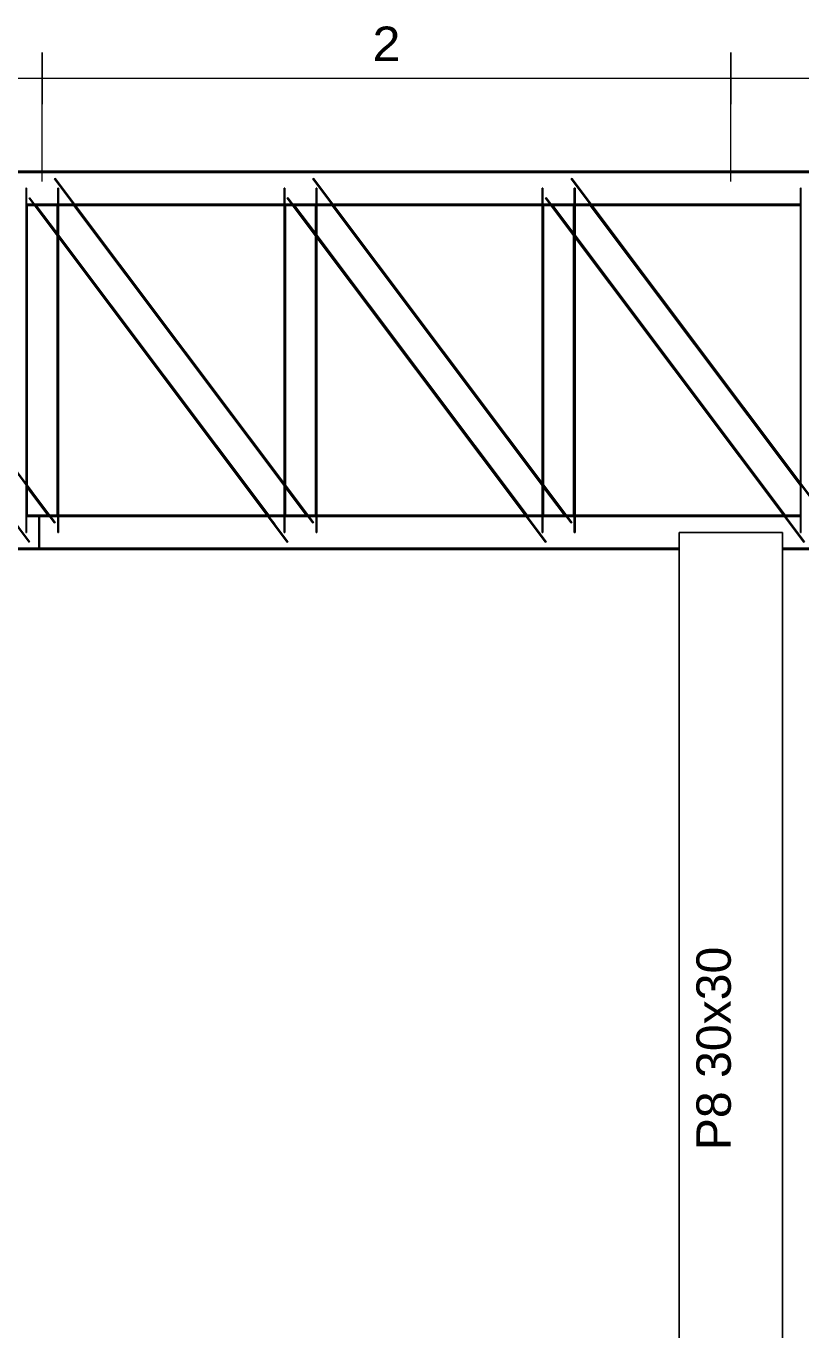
# Model space of a CAD drawing. Header units: millimetres. Extents: x 0 to 123, y 0 to 42.
# Drawn here: x 10.314 to 12.564, y 15.61 to 19.399 of the extents above; entities that cross this region are included whole.
import ezdxf
from ezdxf.enums import TextEntityAlignment as Align

# ---------------------------------------------------------------- set-up
doc = ezdxf.new("R2010")
doc.units = ezdxf.units.MM
for name, color, linetype, lineweight in [('BARRAS_DE_ACO', 7, 'Continuous', 0), ('BARRAS_DE_CONCRETO', 7, 'Continuous', 0), ('COTAS', 13, 'Continuous', 0), ('REFERENCIA_DAS_BARRAS', 2, 'Continuous', 0)]:
    doc.layers.add(name, color=color, linetype=linetype, lineweight=lineweight)
doc.styles.add('CYPETXT', font='arial.ttf', dxfattribs={"height": 0.2})

msp = doc.modelspace()

# ---------------------------------------------------------------- linework, layer by layer
at = {"layer": 'BARRAS_DE_ACO'}
for p, q in [((7.36097, 18.97752), (22.36097, 18.97752)), ((10.38035, 17.97752), (9.64737, 18.95482)), ((9.64897, 18.95602), (10.38285, 17.97752)), ((10.39737, 18.95482), (10.39897, 18.95602)), ((11.14737, 17.95482), (10.39737, 18.95482)), ((10.39737, 18.95482), (10.45235, 18.88152)), ((10.39747, 18.9549), (10.39827, 18.95549)), ((10.39897, 18.95602), (11.14897, 17.95602)), ((11.14737, 18.95482), (11.14897, 18.95602)), ((11.89737, 17.95482), (11.14737, 18.95482)), ((11.14737, 18.95482), (11.15078, 18.95028)), ((11.14897, 18.95602), (11.89897, 17.95602)), ((11.89737, 18.95482), (11.89897, 18.95602)), ((12.64737, 17.95482), (11.89737, 18.95482)), ((11.89737, 18.95482), (11.9527, 18.88105)), ((11.89897, 18.95602), (12.64897, 17.95602)), ((10.31347, 18.92752), (10.31547, 18.92752)), ((10.31547, 18.92752), (10.31547, 17.92752)), ((10.40647, 17.92752), (10.40647, 18.92752)), ((10.40647, 18.92752), (10.40847, 18.92752)), ((10.40847, 18.92752), (10.40847, 17.92752)), ((11.06347, 17.92752), (11.06347, 18.92752)), ((11.06347, 18.92752), (11.06547, 18.92752)), ((11.06547, 18.92752), (11.06547, 17.92752)), ((11.15647, 17.92752), (11.15647, 18.92752)), ((11.15647, 18.92752), (11.15847, 18.92752)), ((11.15847, 18.92752), (11.15847, 17.92752)), ((11.81347, 17.92752), (11.81347, 18.92752)), ((11.81347, 18.92752), (11.81547, 18.92752)), ((11.81547, 18.92752), (11.81547, 17.92752)), ((11.90647, 17.92752), (11.90647, 18.92752)), ((11.90647, 18.92752), (11.90847, 18.92752)), ((11.90847, 18.92752), (11.90847, 17.92752)), ((12.56347, 17.92752), (12.56347, 18.92752)), ((12.56347, 18.92752), (12.56547, 18.92752)), ((10.32297, 17.89902), (9.57297, 18.89902)), ((9.57457, 18.90022), (10.32457, 17.90022)), ((10.31547, 18.88152), (10.3361, 18.88152)), ((10.3361, 18.88152), (10.31547, 18.88152)), ((10.31547, 18.87999), (10.33725, 18.87999)), ((10.33725, 18.87999), (10.31547, 18.87999)), ((10.31547, 18.87869), (10.33822, 18.87869)), ((10.33822, 18.87869), (10.31547, 18.87869)), ((10.31547, 18.87782), (10.33887, 18.87782)), ((10.33887, 18.87782), (10.31547, 18.87782)), ((10.31547, 18.87752), (10.3391, 18.87752)), ((10.3391, 18.87752), (10.31547, 18.87752)), ((10.31563, 18.06715), (10.31563, 18.87752)), ((10.31563, 18.87752), (10.31563, 18.06715)), ((10.31606, 18.06657), (10.31606, 18.87752)), ((10.31606, 18.87752), (10.31606, 18.06657)), ((10.31671, 18.06571), (10.31671, 18.87752)), ((10.31671, 18.87752), (10.31671, 18.06571)), ((10.31747, 18.06469), (10.31747, 18.87752)), ((10.31747, 18.87752), (10.31747, 18.06469)), ((10.32297, 18.89902), (10.32457, 18.90022)), ((11.07297, 17.89902), (10.32297, 18.89902)), ((10.32297, 18.89902), (10.3361, 18.88152)), ((10.32457, 18.90022), (11.07457, 17.90022)), ((10.33633, 18.88122), (10.33725, 18.87999)), ((10.33822, 18.87869), (10.33891, 18.87776)), ((10.3386, 18.88152), (10.40647, 18.88152)), ((10.40647, 18.88152), (10.3386, 18.88152)), ((10.33975, 18.87999), (10.40647, 18.87999)), ((10.40647, 18.87999), (10.33975, 18.87999)), ((10.34072, 18.87869), (10.40647, 18.87869)), ((10.40647, 18.87869), (10.34072, 18.87869)), ((10.34137, 18.87782), (10.40647, 18.87782)), ((10.40647, 18.87782), (10.34137, 18.87782)), ((10.3416, 18.87752), (10.40647, 18.87752)), ((10.40647, 18.87752), (10.3416, 18.87752)), ((10.40632, 18.79148), (10.34179, 18.87752)), ((10.34179, 18.87752), (10.40632, 18.79148)), ((10.40589, 18.79278), (10.34233, 18.87752)), ((10.34233, 18.87752), (10.40589, 18.79278)), ((10.40524, 18.79472), (10.34314, 18.87752)), ((10.34314, 18.87752), (10.40524, 18.79472)), ((10.40447, 18.79702), (10.3441, 18.87752)), ((10.3441, 18.87752), (10.40447, 18.79702)), ((10.40447, 18.79702), (10.40447, 18.87752)), ((10.40447, 18.87752), (10.40447, 18.79702)), ((10.40524, 18.79472), (10.40524, 18.87752)), ((10.40524, 18.87752), (10.40524, 18.79472)), ((10.40589, 18.79278), (10.40589, 18.87752)), ((10.40589, 18.87752), (10.40589, 18.79278)), ((10.40632, 18.79148), (10.40632, 18.87752)), ((10.40632, 18.87752), (10.40632, 18.79148)), ((10.40847, 18.88152), (10.45235, 18.88152)), ((10.45235, 18.88152), (10.40847, 18.88152)), ((10.40847, 18.87999), (10.4535, 18.87999)), ((10.4535, 18.87999), (10.40847, 18.87999)), ((10.40847, 18.87869), (10.45447, 18.87869)), ((10.45447, 18.87869), (10.40847, 18.87869)), ((10.40847, 18.87782), (10.45512, 18.87782)), ((10.45512, 18.87782), (10.40847, 18.87782)), ((10.40847, 18.87752), (10.45535, 18.87752)), ((10.45535, 18.87752), (10.40847, 18.87752)), ((11.06347, 18.06335), (10.45285, 18.87752)), ((10.45285, 18.87752), (11.06347, 18.06335)), ((11.06347, 18.06463), (10.4538, 18.87752)), ((10.4538, 18.87752), (11.06347, 18.06463)), ((10.4546, 18.87851), (10.45517, 18.87776)), ((11.06347, 18.06571), (10.45462, 18.87752)), ((10.45462, 18.87752), (11.06347, 18.06571)), ((10.45485, 18.88152), (11.06347, 18.88152)), ((11.06347, 18.88152), (10.45485, 18.88152)), ((11.06347, 18.06643), (10.45516, 18.87752)), ((10.45516, 18.87752), (11.06347, 18.06643)), ((11.06347, 18.06669), (10.45535, 18.87752)), ((10.45535, 18.87752), (11.06347, 18.06669)), ((10.45535, 18.87752), (11.06347, 18.06669)), ((10.456, 18.87999), (11.06347, 18.87999)), ((11.06347, 18.87999), (10.456, 18.87999)), ((10.45697, 18.87869), (11.06347, 18.87869)), ((11.06347, 18.87869), (10.45697, 18.87869)), ((10.45762, 18.87782), (11.06347, 18.87782)), ((11.06347, 18.87782), (10.45762, 18.87782)), ((10.45785, 18.87752), (11.06347, 18.87752)), ((11.06347, 18.87752), (10.45785, 18.87752)), ((11.06347, 18.07002), (10.45785, 18.87752)), ((11.06547, 18.88152), (11.0861, 18.88152)), ((11.0861, 18.88152), (11.06547, 18.88152)), ((11.06547, 18.87999), (11.08725, 18.87999)), ((11.08725, 18.87999), (11.06547, 18.87999)), ((11.06547, 18.87869), (11.08822, 18.87869)), ((11.08822, 18.87869), (11.06547, 18.87869)), ((11.06547, 18.87782), (11.08887, 18.87782)), ((11.08887, 18.87782), (11.06547, 18.87782)), ((11.06547, 18.87752), (11.0891, 18.87752)), ((11.0891, 18.87752), (11.06547, 18.87752)), ((11.06563, 18.06715), (11.06563, 18.87752)), ((11.06563, 18.87752), (11.06563, 18.06715)), ((11.06606, 18.06657), (11.06606, 18.87752)), ((11.06606, 18.87752), (11.06606, 18.06657)), ((11.06671, 18.06571), (11.06671, 18.87752)), ((11.06671, 18.87752), (11.06671, 18.06571)), ((11.06747, 18.06469), (11.06747, 18.87752)), ((11.06747, 18.87752), (11.06747, 18.06469)), ((11.07297, 18.89902), (11.07457, 18.90022)), ((11.82297, 17.89902), (11.07297, 18.89902)), ((11.07457, 18.90022), (11.82457, 17.90022)), ((11.08725, 18.87999), (11.08838, 18.87848)), ((11.0886, 18.88152), (11.15647, 18.88152)), ((11.15647, 18.88152), (11.0886, 18.88152)), ((11.08887, 18.87782), (11.0891, 18.87752)), ((11.08975, 18.87999), (11.15647, 18.87999)), ((11.15647, 18.87999), (11.08975, 18.87999)), ((11.09072, 18.87869), (11.15647, 18.87869)), ((11.15647, 18.87869), (11.09072, 18.87869)), ((11.09137, 18.87782), (11.15647, 18.87782)), ((11.15647, 18.87782), (11.09137, 18.87782)), ((11.0916, 18.87752), (11.15647, 18.87752)), ((11.15647, 18.87752), (11.0916, 18.87752)), ((11.15632, 18.79148), (11.09179, 18.87752)), ((11.09179, 18.87752), (11.15632, 18.79148)), ((11.15589, 18.79278), (11.09233, 18.87752)), ((11.09233, 18.87752), (11.15589, 18.79278)), ((11.15524, 18.79472), (11.09314, 18.87752)), ((11.09314, 18.87752), (11.15524, 18.79472)), ((11.15447, 18.79702), (11.0941, 18.87752)), ((11.0941, 18.87752), (11.15447, 18.79702)), ((11.15447, 18.79702), (11.15447, 18.87752)), ((11.15447, 18.87752), (11.15447, 18.79702)), ((11.15524, 18.79472), (11.15524, 18.87752)), ((11.15524, 18.87752), (11.15524, 18.79472)), ((11.15589, 18.79278), (11.15589, 18.87752)), ((11.15589, 18.87752), (11.15589, 18.79278)), ((11.15632, 18.79148), (11.15632, 18.87752)), ((11.15632, 18.87752), (11.15632, 18.79148)), ((11.15847, 18.88152), (11.20235, 18.88152)), ((11.20235, 18.88152), (11.15847, 18.88152)), ((11.15847, 18.87999), (11.2035, 18.87999)), ((11.2035, 18.87999), (11.15847, 18.87999)), ((11.15847, 18.87869), (11.20447, 18.87869)), ((11.20447, 18.87869), (11.15847, 18.87869)), ((11.15847, 18.87782), (11.20512, 18.87782)), ((11.20512, 18.87782), (11.15847, 18.87782)), ((11.15847, 18.87752), (11.20535, 18.87752)), ((11.20535, 18.87752), (11.15847, 18.87752)), ((11.20235, 18.88152), (11.20264, 18.88113)), ((11.81347, 18.06335), (11.20285, 18.87752)), ((11.20285, 18.87752), (11.81347, 18.06335)), ((11.81347, 18.06463), (11.2038, 18.87752)), ((11.2038, 18.87752), (11.81347, 18.06463)), ((11.20447, 18.87869), (11.20464, 18.87847)), ((11.81347, 18.06571), (11.20462, 18.87752)), ((11.20462, 18.87752), (11.81347, 18.06571)), ((11.20485, 18.88152), (11.81347, 18.88152)), ((11.81347, 18.88152), (11.20485, 18.88152)), ((11.81347, 18.06643), (11.20516, 18.87752)), ((11.20516, 18.87752), (11.81347, 18.06643)), ((11.81347, 18.06669), (11.20535, 18.87752)), ((11.20535, 18.87752), (11.81347, 18.06669)), ((11.20535, 18.87752), (11.81347, 18.06669)), ((11.206, 18.87999), (11.81347, 18.87999)), ((11.81347, 18.87999), (11.206, 18.87999)), ((11.20697, 18.87869), (11.81347, 18.87869)), ((11.81347, 18.87869), (11.20697, 18.87869)), ((11.20762, 18.87782), (11.81347, 18.87782)), ((11.81347, 18.87782), (11.20762, 18.87782)), ((11.20785, 18.87752), (11.81347, 18.87752)), ((11.81347, 18.87752), (11.20785, 18.87752)), ((11.81347, 18.07002), (11.20785, 18.87752)), ((11.81547, 18.88152), (11.8361, 18.88152)), ((11.8361, 18.88152), (11.81547, 18.88152)), ((11.81547, 18.87999), (11.83725, 18.87999)), ((11.83725, 18.87999), (11.81547, 18.87999)), ((11.81547, 18.87869), (11.83822, 18.87869)), ((11.83822, 18.87869), (11.81547, 18.87869)), ((11.81547, 18.87782), (11.83887, 18.87782)), ((11.83887, 18.87782), (11.81547, 18.87782)), ((11.81547, 18.87752), (11.8391, 18.87752)), ((11.8391, 18.87752), (11.81547, 18.87752)), ((11.81563, 18.06715), (11.81563, 18.87752)), ((11.81563, 18.87752), (11.81563, 18.06715)), ((11.81606, 18.06657), (11.81606, 18.87752)), ((11.81606, 18.87752), (11.81606, 18.06657)), ((11.81671, 18.06571), (11.81671, 18.87752)), ((11.81671, 18.87752), (11.81671, 18.06571)), ((11.81747, 18.06469), (11.81747, 18.87752)), ((11.81747, 18.87752), (11.81747, 18.06469)), ((11.82297, 18.89902), (11.82457, 18.90022)), ((12.57297, 17.89902), (11.82297, 18.89902)), ((11.82297, 18.89902), (11.83822, 18.87869)), ((11.82457, 18.90022), (12.57457, 17.90022)), ((11.83841, 18.87843), (11.8391, 18.87752)), ((11.8386, 18.88152), (11.90647, 18.88152)), ((11.90647, 18.88152), (11.8386, 18.88152)), ((11.83975, 18.87999), (11.90647, 18.87999)), ((11.90647, 18.87999), (11.83975, 18.87999)), ((11.84072, 18.87869), (11.90647, 18.87869)), ((11.90647, 18.87869), (11.84072, 18.87869)), ((11.84137, 18.87782), (11.90647, 18.87782)), ((11.90647, 18.87782), (11.84137, 18.87782)), ((11.8416, 18.87752), (11.90647, 18.87752)), ((11.90647, 18.87752), (11.8416, 18.87752)), ((11.90632, 18.79148), (11.84179, 18.87752)), ((11.84179, 18.87752), (11.90632, 18.79148)), ((11.90589, 18.79278), (11.84233, 18.87752)), ((11.84233, 18.87752), (11.90589, 18.79278)), ((11.90524, 18.79472), (11.84314, 18.87752)), ((11.84314, 18.87752), (11.90524, 18.79472)), ((11.90447, 18.79702), (11.8441, 18.87752)), ((11.8441, 18.87752), (11.90447, 18.79702)), ((11.90447, 18.79702), (11.90447, 18.87752)), ((11.90447, 18.87752), (11.90447, 18.79702)), ((11.90524, 18.79472), (11.90524, 18.87752)), ((11.90524, 18.87752), (11.90524, 18.79472)), ((11.90589, 18.79278), (11.90589, 18.87752)), ((11.90589, 18.87752), (11.90589, 18.79278)), ((11.90632, 18.79148), (11.90632, 18.87752)), ((11.90632, 18.87752), (11.90632, 18.79148)), ((11.90847, 18.88152), (11.95235, 18.88152)), ((11.95235, 18.88152), (11.90847, 18.88152)), ((11.90847, 18.87999), (11.9535, 18.87999)), ((11.9535, 18.87999), (11.90847, 18.87999)), ((11.90847, 18.87869), (11.95447, 18.87869)), ((11.95447, 18.87869), (11.90847, 18.87869)), ((11.90847, 18.87782), (11.95512, 18.87782)), ((11.95512, 18.87782), (11.90847, 18.87782)), ((11.90847, 18.87752), (11.95535, 18.87752)), ((11.95535, 18.87752), (11.90847, 18.87752)), ((12.56347, 18.06335), (11.95285, 18.87752)), ((11.95285, 18.87752), (12.56347, 18.06335)), ((11.9535, 18.87999), (11.95447, 18.87869)), ((12.56347, 18.06463), (11.9538, 18.87752)), ((11.9538, 18.87752), (12.56347, 18.06463)), ((12.56347, 18.06571), (11.95462, 18.87752)), ((11.95462, 18.87752), (12.56347, 18.06571)), ((11.95485, 18.88152), (12.56347, 18.88152)), ((12.56347, 18.88152), (11.95485, 18.88152)), ((11.95512, 18.87782), (11.95519, 18.87773)), ((12.56347, 18.06643), (11.95516, 18.87752)), ((11.95516, 18.87752), (12.56347, 18.06643)), ((12.56347, 18.06669), (11.95535, 18.87752)), ((11.95535, 18.87752), (12.56347, 18.06669)), ((11.95535, 18.87752), (12.56347, 18.06669)), ((11.956, 18.87999), (12.56347, 18.87999)), ((12.56347, 18.87999), (11.956, 18.87999)), ((11.95697, 18.87869), (12.56347, 18.87869)), ((12.56347, 18.87869), (11.95697, 18.87869)), ((11.95762, 18.87782), (12.56347, 18.87782)), ((12.56347, 18.87782), (11.95762, 18.87782)), ((11.95785, 18.87752), (12.56347, 18.87752)), ((12.56347, 18.87752), (11.95785, 18.87752)), ((12.56347, 18.07002), (11.95785, 18.87752)), ((10.40447, 17.97752), (10.40447, 18.79035)), ((10.40447, 18.79035), (10.40447, 17.97752)), ((10.40531, 18.79452), (10.40524, 18.79472)), ((10.40524, 17.97752), (10.40524, 18.78933)), ((10.40524, 18.78933), (10.40524, 17.97752)), ((10.4058, 18.79304), (10.40531, 18.79452)), ((10.4058, 18.79304), (10.40589, 18.79278)), ((10.40593, 18.79264), (10.40589, 18.79278)), ((10.40589, 17.97752), (10.40589, 18.78847)), ((10.40589, 18.78847), (10.40589, 17.97752)), ((10.40626, 18.79165), (10.40593, 18.79264)), ((10.40626, 18.79165), (10.40632, 18.79148)), ((10.40634, 18.79143), (10.40632, 18.79148)), ((10.40632, 17.97752), (10.40632, 18.78789)), ((10.40632, 18.78789), (10.40632, 17.97752)), ((10.40645, 18.79108), (10.40634, 18.79143)), ((10.40645, 18.79108), (10.40647, 18.79102)), ((10.40645, 18.79105), (10.40647, 18.79102)), ((10.40647, 18.79102), (10.40645, 18.79105)), ((11.0191, 17.97752), (10.40847, 18.79169)), ((10.40847, 18.79169), (11.0191, 17.97752)), ((11.01814, 17.97752), (10.40847, 18.79041)), ((10.40847, 18.79041), (11.01814, 17.97752)), ((11.01733, 17.97752), (10.40847, 18.78933)), ((10.40847, 18.78933), (11.01733, 17.97752)), ((11.01679, 17.97752), (10.40847, 18.78861)), ((10.40847, 18.78861), (11.01679, 17.97752)), ((10.40847, 18.78835), (11.0166, 17.97752)), ((11.0166, 17.97752), (10.40847, 18.78835)), ((10.40847, 18.78835), (11.01665, 17.97745)), ((11.15447, 17.97752), (11.15447, 18.79035)), ((11.15447, 18.79035), (11.15447, 17.97752)), ((11.15531, 18.79452), (11.15524, 18.79472)), ((11.15524, 17.97752), (11.15524, 18.78933)), ((11.15524, 18.78933), (11.15524, 17.97752)), ((11.1558, 18.79304), (11.15531, 18.79452)), ((11.1558, 18.79304), (11.15589, 18.79278)), ((11.15593, 18.79264), (11.15589, 18.79278)), ((11.15589, 17.97752), (11.15589, 18.78847)), ((11.15589, 18.78847), (11.15589, 17.97752)), ((11.15626, 18.79165), (11.15593, 18.79264)), ((11.15626, 18.79165), (11.15632, 18.79148)), ((11.15634, 18.79143), (11.15632, 18.79148)), ((11.15632, 17.97752), (11.15632, 18.78789)), ((11.15632, 18.78789), (11.15632, 17.97752)), ((11.15645, 18.79108), (11.15634, 18.79143)), ((11.15645, 18.79108), (11.15647, 18.79102)), ((11.7691, 17.97752), (11.15847, 18.79169)), ((11.15847, 18.79169), (11.7691, 17.97752)), ((11.76814, 17.97752), (11.15847, 18.79041)), ((11.15847, 18.79041), (11.76814, 17.97752)), ((11.76733, 17.97752), (11.15847, 18.78933)), ((11.15847, 18.78933), (11.76733, 17.97752)), ((11.76679, 17.97752), (11.15847, 18.78861)), ((11.15847, 18.78861), (11.76679, 17.97752)), ((11.15847, 18.78835), (11.7666, 17.97752)), ((11.7666, 17.97752), (11.15847, 18.78835)), ((11.15847, 18.78835), (11.76683, 17.97722)), ((11.15847, 18.78502), (11.7641, 17.97752)), ((11.15847, 18.78502), (11.7641, 17.97752)), ((11.90447, 17.97752), (11.90447, 18.79035)), ((11.90447, 18.79035), (11.90447, 17.97752)), ((11.90531, 18.79452), (11.90524, 18.79472)), ((11.90524, 17.97752), (11.90524, 18.78933)), ((11.90524, 18.78933), (11.90524, 17.97752)), ((11.9058, 18.79304), (11.90531, 18.79452)), ((11.9058, 18.79304), (11.90589, 18.79278)), ((11.90593, 18.79264), (11.90589, 18.79278)), ((11.90589, 17.97752), (11.90589, 18.78847)), ((11.90589, 18.78847), (11.90589, 17.97752)), ((11.90626, 18.79165), (11.90593, 18.79264)), ((11.90626, 18.79165), (11.90632, 18.79148)), ((11.90634, 18.79143), (11.90632, 18.79148)), ((11.90632, 17.97752), (11.90632, 18.78789)), ((11.90632, 18.78789), (11.90632, 17.97752)), ((11.90645, 18.79108), (11.90634, 18.79143)), ((11.90645, 18.79108), (11.90647, 18.79102)), ((11.90645, 18.78772), (11.90647, 18.78769)), ((12.5191, 17.97752), (11.90847, 18.79169)), ((11.90847, 18.79169), (12.5191, 17.97752)), ((12.51814, 17.97752), (11.90847, 18.79041)), ((11.90847, 18.79041), (12.51814, 17.97752)), ((12.51733, 17.97752), (11.90847, 18.78933)), ((11.90847, 18.78933), (12.51733, 17.97752)), ((12.51679, 17.97752), (11.90847, 18.78861)), ((11.90847, 18.78861), (12.51679, 17.97752)), ((11.90847, 18.78835), (12.5166, 17.97752)), ((12.5166, 17.97752), (11.90847, 18.78835)), ((11.90847, 18.78835), (12.5166, 17.97752)), ((11.90847, 18.78502), (12.5141, 17.97752)), ((11.90847, 18.78502), (12.5141, 17.97752)), ((10.31561, 18.06361), (10.31563, 18.06356)), ((10.38016, 17.97752), (10.31563, 18.06356)), ((10.31563, 18.06356), (10.38016, 17.97752)), ((10.31563, 17.97752), (10.31563, 18.06356)), ((10.31563, 18.06356), (10.31563, 17.97752)), ((10.31601, 18.0624), (10.31606, 18.06226)), ((10.37962, 17.97752), (10.31606, 18.06226)), ((10.31606, 18.06226), (10.37962, 17.97752)), ((10.31606, 17.97752), (10.31606, 18.06226)), ((10.31606, 18.06226), (10.31606, 17.97752)), ((10.31664, 18.06052), (10.31671, 18.06032)), ((10.3788, 17.97752), (10.31671, 18.06032)), ((10.31671, 18.06032), (10.3788, 17.97752)), ((10.31671, 17.97752), (10.31671, 18.06032)), ((10.31671, 18.06032), (10.31671, 17.97752)), ((10.37785, 17.97752), (10.31747, 18.05802)), ((10.31747, 18.05802), (10.37785, 17.97752)), ((10.31747, 17.97752), (10.31747, 18.05802)), ((10.31747, 18.05802), (10.31747, 17.97752)), ((11.06549, 18.06732), (11.06547, 18.06735)), ((11.06561, 18.06361), (11.06563, 18.06356)), ((11.13016, 17.97752), (11.06563, 18.06356)), ((11.06563, 18.06356), (11.13016, 17.97752)), ((11.06563, 17.97752), (11.06563, 18.06356)), ((11.06563, 18.06356), (11.06563, 17.97752)), ((11.06601, 18.0624), (11.06606, 18.06226)), ((11.12962, 17.97752), (11.06606, 18.06226)), ((11.06606, 18.06226), (11.12962, 17.97752)), ((11.06606, 17.97752), (11.06606, 18.06226)), ((11.06606, 18.06226), (11.06606, 17.97752)), ((11.06664, 18.06052), (11.06671, 18.06032)), ((11.1288, 17.97752), (11.06671, 18.06032)), ((11.06671, 18.06032), (11.1288, 17.97752)), ((11.06671, 17.97752), (11.06671, 18.06032)), ((11.06671, 18.06032), (11.06671, 17.97752)), ((11.12785, 17.97752), (11.06747, 18.05802)), ((11.06747, 18.05802), (11.12785, 17.97752)), ((11.06747, 17.97752), (11.06747, 18.05802)), ((11.06747, 18.05802), (11.06747, 17.97752)), ((11.81549, 18.06732), (11.81547, 18.06735)), ((11.81561, 18.06361), (11.81563, 18.06356)), ((11.88016, 17.97752), (11.81563, 18.06356)), ((11.81563, 18.06356), (11.88016, 17.97752)), ((11.81563, 17.97752), (11.81563, 18.06356)), ((11.81563, 18.06356), (11.81563, 17.97752)), ((11.81601, 18.0624), (11.81606, 18.06226)), ((11.87962, 17.97752), (11.81606, 18.06226)), ((11.81606, 18.06226), (11.87962, 17.97752)), ((11.81606, 17.97752), (11.81606, 18.06226)), ((11.81606, 18.06226), (11.81606, 17.97752)), ((11.81664, 18.06052), (11.81671, 18.06032)), ((11.8788, 17.97752), (11.81671, 18.06032)), ((11.81671, 18.06032), (11.8788, 17.97752)), ((11.81671, 17.97752), (11.81671, 18.06032)), ((11.81671, 18.06032), (11.81671, 17.97752)), ((11.87785, 17.97752), (11.81747, 18.05802)), ((11.81747, 18.05802), (11.87785, 17.97752)), ((11.81747, 17.97752), (11.81747, 18.05802)), ((11.81747, 18.05802), (11.81747, 17.97752)), ((10.31547, 17.97752), (10.35519, 17.97752)), ((10.35519, 17.97752), (10.31547, 17.97752)), ((10.31547, 17.97722), (10.35366, 17.97722)), ((10.35366, 17.97722), (10.31547, 17.97722)), ((10.31547, 17.97635), (10.35236, 17.97635)), ((10.35236, 17.97635), (10.31547, 17.97635)), ((10.31547, 17.97505), (10.3515, 17.97505)), ((10.3515, 17.97505), (10.31547, 17.97505)), ((10.31547, 17.97352), (10.35119, 17.97352)), ((10.35119, 17.97352), (10.31547, 17.97352)), ((10.35119, 17.97352), (10.3515, 17.97505)), ((10.3515, 17.97505), (10.35119, 17.97352)), ((10.35119, 17.97352), (10.35144, 17.97475)), ((10.35119, 17.88152), (10.35119, 17.97352)), ((10.3515, 17.97505), (10.35236, 17.97635)), ((10.35236, 17.97635), (10.3515, 17.97505)), ((10.3515, 17.97505), (10.35235, 17.97633)), ((10.35236, 17.97635), (10.35366, 17.97722)), ((10.35366, 17.97722), (10.35236, 17.97635)), ((10.35334, 17.97429), (10.35319, 17.97352)), ((10.35319, 17.97353), (10.35334, 17.97429)), ((10.35319, 17.97352), (10.38335, 17.97352)), ((10.38335, 17.97352), (10.35319, 17.97352)), ((10.35319, 17.97352), (10.35319, 17.88152)), ((10.35378, 17.97493), (10.35334, 17.97429)), ((10.3534, 17.97704), (10.35365, 17.97721)), ((10.35365, 17.97475), (10.35378, 17.97493)), ((10.35366, 17.97722), (10.35519, 17.97752)), ((10.35519, 17.97752), (10.35366, 17.97722)), ((10.35366, 17.97722), (10.35489, 17.97746)), ((10.35443, 17.97537), (10.35378, 17.97493)), ((10.35395, 17.97505), (10.3822, 17.97505)), ((10.3822, 17.97505), (10.35395, 17.97505)), ((10.35519, 17.97552), (10.35443, 17.97537)), ((10.35444, 17.97537), (10.35519, 17.97552)), ((10.35519, 17.97752), (10.39119, 17.97752)), ((10.39119, 17.97552), (10.35519, 17.97552)), ((10.39737, 17.95482), (10.38185, 17.97552)), ((10.38185, 17.97552), (10.39737, 17.95482)), ((10.38435, 17.97552), (10.39897, 17.95602)), ((10.38435, 17.97552), (10.3847, 17.97505)), ((10.3847, 17.97505), (10.40647, 17.97505)), ((10.40647, 17.97505), (10.3847, 17.97505)), ((10.38493, 17.97474), (10.38585, 17.97352)), ((10.38585, 17.97352), (10.40647, 17.97352)), ((10.40647, 17.97352), (10.38585, 17.97352)), ((10.39119, 17.97752), (10.40647, 17.97752)), ((10.40647, 17.97752), (10.39119, 17.97752)), ((10.39119, 17.97752), (10.39119, 17.97552)), ((10.39119, 17.97722), (10.40647, 17.97722)), ((10.40647, 17.97722), (10.39119, 17.97722)), ((10.39119, 17.97635), (10.40647, 17.97635)), ((10.40647, 17.97635), (10.39119, 17.97635)), ((10.40847, 17.97752), (11.0141, 17.97752)), ((11.0141, 17.97752), (10.40847, 17.97752)), ((10.40847, 17.97722), (11.01433, 17.97722)), ((11.01433, 17.97722), (10.40847, 17.97722)), ((10.40847, 17.97635), (11.01498, 17.97635)), ((11.01498, 17.97635), (10.40847, 17.97635)), ((10.40847, 17.97505), (11.01595, 17.97505)), ((11.01595, 17.97505), (10.40847, 17.97505)), ((10.40847, 17.97352), (11.0171, 17.97352)), ((11.0171, 17.97352), (10.40847, 17.97352)), ((11.0166, 17.97752), (11.06347, 17.97752)), ((11.06347, 17.97752), (11.0166, 17.97752)), ((11.01683, 17.97722), (11.06347, 17.97722)), ((11.06347, 17.97722), (11.01683, 17.97722)), ((11.01683, 17.97722), (11.01698, 17.977)), ((11.01748, 17.97635), (11.06347, 17.97635)), ((11.06347, 17.97635), (11.01748, 17.97635)), ((11.01771, 17.97603), (11.01845, 17.97505)), ((11.01845, 17.97505), (11.06347, 17.97505)), ((11.06347, 17.97505), (11.01845, 17.97505)), ((11.0196, 17.97352), (11.06347, 17.97352)), ((11.06347, 17.97352), (11.0196, 17.97352)), ((11.0196, 17.97352), (11.03651, 17.95098)), ((11.06547, 17.97752), (11.13035, 17.97752)), ((11.13035, 17.97752), (11.06547, 17.97752)), ((11.06547, 17.97722), (11.13058, 17.97722)), ((11.13058, 17.97722), (11.06547, 17.97722)), ((11.06547, 17.97635), (11.13123, 17.97635)), ((11.13123, 17.97635), (11.06547, 17.97635)), ((11.06547, 17.97505), (11.1322, 17.97505)), ((11.1322, 17.97505), (11.06547, 17.97505)), ((11.06547, 17.97352), (11.13335, 17.97352)), ((11.13335, 17.97352), (11.06547, 17.97352)), ((11.13285, 17.97752), (11.15647, 17.97752)), ((11.15647, 17.97752), (11.13285, 17.97752)), ((11.13285, 17.97752), (11.13291, 17.97744)), ((11.13308, 17.97722), (11.15647, 17.97722)), ((11.15647, 17.97722), (11.13308, 17.97722)), ((11.13373, 17.97635), (11.15647, 17.97635)), ((11.15647, 17.97635), (11.13373, 17.97635)), ((11.13373, 17.97635), (11.13397, 17.97602)), ((11.1347, 17.97505), (11.15647, 17.97505)), ((11.15647, 17.97505), (11.1347, 17.97505)), ((11.13585, 17.97352), (11.15647, 17.97352)), ((11.15647, 17.97352), (11.13585, 17.97352)), ((11.15847, 17.97752), (11.7641, 17.97752)), ((11.7641, 17.97752), (11.15847, 17.97752)), ((11.15847, 17.97722), (11.76433, 17.97722)), ((11.76433, 17.97722), (11.15847, 17.97722)), ((11.15847, 17.97635), (11.76498, 17.97635)), ((11.76498, 17.97635), (11.15847, 17.97635)), ((11.15847, 17.97505), (11.76595, 17.97505)), ((11.76595, 17.97505), (11.15847, 17.97505)), ((11.15847, 17.97352), (11.7671, 17.97352)), ((11.7671, 17.97352), (11.15847, 17.97352)), ((11.7666, 17.97752), (11.81347, 17.97752)), ((11.81347, 17.97752), (11.7666, 17.97752)), ((11.76683, 17.97722), (11.81347, 17.97722)), ((11.81347, 17.97722), (11.76683, 17.97722)), ((11.76748, 17.97635), (11.81347, 17.97635)), ((11.81347, 17.97635), (11.76748, 17.97635)), ((11.76845, 17.97505), (11.81347, 17.97505)), ((11.81347, 17.97505), (11.76845, 17.97505)), ((11.7696, 17.97352), (11.81347, 17.97352)), ((11.81347, 17.97352), (11.7696, 17.97352)), ((11.81547, 17.97752), (11.88035, 17.97752)), ((11.88035, 17.97752), (11.81547, 17.97752)), ((11.81547, 17.97722), (11.88058, 17.97722)), ((11.88058, 17.97722), (11.81547, 17.97722)), ((11.81547, 17.97635), (11.88123, 17.97635)), ((11.88123, 17.97635), (11.81547, 17.97635)), ((11.81547, 17.97505), (11.8822, 17.97505)), ((11.8822, 17.97505), (11.81547, 17.97505)), ((11.81547, 17.97352), (11.88335, 17.97352)), ((11.88335, 17.97352), (11.81547, 17.97352)), ((11.88285, 17.97752), (11.90647, 17.97752)), ((11.90647, 17.97752), (11.88285, 17.97752)), ((11.88285, 17.97752), (11.88292, 17.97743)), ((11.88308, 17.97722), (11.90647, 17.97722)), ((11.90647, 17.97722), (11.88308, 17.97722)), ((11.88327, 17.97695), (11.88402, 17.97596)), ((11.88373, 17.97635), (11.90647, 17.97635)), ((11.90647, 17.97635), (11.88373, 17.97635)), ((11.8847, 17.97505), (11.90647, 17.97505)), ((11.90647, 17.97505), (11.8847, 17.97505)), ((11.88505, 17.97459), (11.88585, 17.97352)), ((11.88585, 17.97352), (11.90647, 17.97352)), ((11.90647, 17.97352), (11.88585, 17.97352)), ((11.90847, 17.97752), (12.5141, 17.97752)), ((12.5141, 17.97752), (11.90847, 17.97752)), ((11.90847, 17.97722), (12.51433, 17.97722)), ((12.51433, 17.97722), (11.90847, 17.97722)), ((11.90847, 17.97635), (12.51498, 17.97635)), ((12.51498, 17.97635), (11.90847, 17.97635)), ((11.90847, 17.97505), (12.51595, 17.97505)), ((12.51595, 17.97505), (11.90847, 17.97505)), ((11.90847, 17.97352), (12.5171, 17.97352)), ((12.5171, 17.97352), (11.90847, 17.97352)), ((12.5166, 17.97752), (12.56347, 17.97752)), ((12.56347, 17.97752), (12.5166, 17.97752)), ((12.51683, 17.97722), (12.56347, 17.97722)), ((12.56347, 17.97722), (12.51683, 17.97722)), ((12.51748, 17.97635), (12.56347, 17.97635)), ((12.56347, 17.97635), (12.51748, 17.97635)), ((12.51781, 17.9759), (12.51845, 17.97505)), ((12.51845, 17.97505), (12.56347, 17.97505)), ((12.56347, 17.97505), (12.51845, 17.97505)), ((12.51884, 17.97452), (12.54344, 17.94173)), ((12.5196, 17.97352), (12.56347, 17.97352)), ((12.56347, 17.97352), (12.5196, 17.97352)), ((10.31547, 17.92752), (10.31347, 17.92752)), ((10.39897, 17.95602), (10.39737, 17.95482)), ((10.40847, 17.92752), (10.40647, 17.92752)), ((11.06547, 17.92752), (11.06347, 17.92752)), ((11.14897, 17.95602), (11.14737, 17.95482)), ((11.15847, 17.92752), (11.15647, 17.92752)), ((11.81547, 17.92752), (11.81347, 17.92752)), ((11.89897, 17.95602), (11.89737, 17.95482)), ((11.90847, 17.92752), (11.90647, 17.92752)), ((12.56547, 17.92752), (12.56347, 17.92752)), ((10.32457, 17.90022), (10.32297, 17.89902)), ((11.07457, 17.90022), (11.07297, 17.89902)), ((11.82457, 17.90022), (11.82297, 17.89902)), ((7.51097, 17.88152), (10.35119, 17.88152)), ((10.35119, 17.88152), (7.51097, 17.88152)), ((7.51097, 17.87999), (10.3515, 17.87999)), ((10.3515, 17.87999), (7.51097, 17.87999)), ((7.51097, 17.87869), (10.35236, 17.87869)), ((10.35236, 17.87869), (7.51097, 17.87869)), ((7.51097, 17.87782), (10.35366, 17.87782)), ((10.35366, 17.87782), (7.51097, 17.87782)), ((7.51097, 17.87752), (10.35519, 17.87752)), ((10.35519, 17.87752), (7.51097, 17.87752)), ((10.3515, 17.87999), (10.35119, 17.88152)), ((10.3512, 17.8815), (10.35125, 17.88121)), ((10.35236, 17.87869), (10.3515, 17.87999)), ((10.3515, 17.87999), (10.35236, 17.87869)), ((10.35366, 17.87782), (10.35236, 17.87869)), ((10.35236, 17.87869), (10.35366, 17.87782)), ((10.35238, 17.87868), (10.35366, 17.87782)), ((10.35319, 17.88152), (12.21097, 17.88152)), ((12.21097, 17.88152), (10.35319, 17.88152)), ((10.35319, 17.88152), (10.35334, 17.88075)), ((10.35334, 17.88075), (10.35319, 17.88152)), ((10.35334, 17.88075), (10.35378, 17.88011)), ((10.35378, 17.88011), (10.35334, 17.88075)), ((10.35334, 17.88075), (10.35377, 17.88011)), ((10.35519, 17.87752), (10.35366, 17.87782)), ((10.35366, 17.87782), (10.35519, 17.87752)), ((10.35378, 17.88011), (10.35443, 17.87967)), ((10.35443, 17.87967), (10.35378, 17.88011)), ((10.35395, 17.87999), (12.21097, 17.87999)), ((12.21097, 17.87999), (10.35395, 17.87999)), ((10.35443, 17.87967), (10.35519, 17.87952)), ((10.35519, 17.87952), (10.35443, 17.87967)), ((10.35519, 17.87952), (10.39119, 17.87952)), ((10.39119, 17.87752), (10.35519, 17.87752)), ((10.39119, 17.87952), (10.39119, 17.87752)), ((10.39119, 17.87869), (12.21097, 17.87869)), ((12.21097, 17.87869), (10.39119, 17.87869)), ((10.39119, 17.87782), (12.21097, 17.87782)), ((12.21097, 17.87782), (10.39119, 17.87782)), ((10.39119, 17.87752), (12.21097, 17.87752)), ((12.21097, 17.87752), (10.39119, 17.87752)), ((12.51097, 17.88152), (13.85119, 17.88152)), ((13.85119, 17.88152), (12.51097, 17.88152)), ((12.51097, 17.87999), (13.8515, 17.87999)), ((13.8515, 17.87999), (12.51097, 17.87999)), ((12.51097, 17.87869), (13.85236, 17.87869)), ((13.85236, 17.87869), (12.51097, 17.87869)), ((12.51097, 17.87782), (13.85366, 17.87782)), ((13.85366, 17.87782), (12.51097, 17.87782)), ((12.51097, 17.87752), (13.85519, 17.87752)), ((13.85519, 17.87752), (12.51097, 17.87752))]:
    msp.add_line(p, q, dxfattribs=at)
for points in [[(7.36097, 18.97752), (7.36097, 18.97722), (22.36097, 18.97722), (22.36097, 18.97752), (7.36097, 18.97752)], [(7.36097, 18.97722), (7.36097, 18.97635), (22.36097, 18.97635), (22.36097, 18.97722), (7.36097, 18.97722)], [(7.36097, 18.97635), (7.36097, 18.97505), (22.36097, 18.97505), (22.36097, 18.97635), (7.36097, 18.97635)], [(7.36097, 18.97505), (7.36097, 18.97352), (22.36097, 18.97352), (22.36097, 18.97505), (7.36097, 18.97505)], [(11.14737, 17.95482), (11.14897, 17.95602), (10.39897, 18.95602), (10.39737, 18.95482), (11.14737, 17.95482)], [(11.89737, 17.95482), (11.89897, 17.95602), (11.14897, 18.95602), (11.14737, 18.95482), (11.89737, 17.95482)], [(12.64737, 17.95482), (12.64897, 17.95602), (11.89897, 18.95602), (11.89737, 18.95482), (12.64737, 17.95482)], [(10.31347, 17.92752), (10.31547, 17.92752), (10.31547, 18.92752), (10.31347, 18.92752), (10.31347, 17.92752)], [(10.40647, 17.92752), (10.40847, 17.92752), (10.40847, 18.92752), (10.40647, 18.92752), (10.40647, 17.92752)], [(11.06347, 17.92752), (11.06547, 17.92752), (11.06547, 18.92752), (11.06347, 18.92752), (11.06347, 17.92752)], [(11.15647, 17.92752), (11.15847, 17.92752), (11.15847, 18.92752), (11.15647, 18.92752), (11.15647, 17.92752)], [(11.81347, 17.92752), (11.81547, 17.92752), (11.81547, 18.92752), (11.81347, 18.92752), (11.81347, 17.92752)], [(11.90647, 17.92752), (11.90847, 17.92752), (11.90847, 18.92752), (11.90647, 18.92752), (11.90647, 17.92752)], [(12.56347, 17.92752), (12.56547, 17.92752), (12.56547, 18.92752), (12.56347, 18.92752), (12.56347, 17.92752)], [(10.32297, 17.89902), (10.32457, 17.90022), (9.57457, 18.90022), (9.57297, 18.89902), (10.32297, 17.89902)], [(11.07297, 17.89902), (11.07457, 17.90022), (10.32457, 18.90022), (10.32297, 18.89902), (11.07297, 17.89902)], [(11.82297, 17.89902), (11.82457, 17.90022), (11.07457, 18.90022), (11.07297, 18.89902), (11.82297, 17.89902)], [(12.57297, 17.89902), (12.57457, 17.90022), (11.82457, 18.90022), (11.82297, 18.89902), (12.57297, 17.89902)]]:
    msp.add_lwpolyline(points, close=True, dxfattribs=at)
for points in [[(22.36097, 18.9373), (22.36097, 18.97352), (7.36097, 18.97352)], [(10.38285, 17.97752), (9.64897, 18.95602), (9.64737, 18.95482), (10.38035, 17.97752)], [(10.31561, 18.06361), (10.31549, 18.06396), (10.31547, 18.06402)], [(10.31601, 18.0624), (10.31568, 18.06339), (10.31563, 18.06356)], [(10.31664, 18.06052), (10.31615, 18.062), (10.31606, 18.06226)], [(11.06561, 18.06361), (11.06549, 18.06396), (11.06547, 18.06402)], [(11.06601, 18.0624), (11.06568, 18.06339), (11.06563, 18.06356)], [(11.06664, 18.06052), (11.06615, 18.062), (11.06606, 18.06226)], [(11.81561, 18.06361), (11.81549, 18.06396), (11.81547, 18.06402)], [(11.81601, 18.0624), (11.81568, 18.06339), (11.81563, 18.06356)], [(11.81664, 18.06052), (11.81615, 18.062), (11.81606, 18.06226)], [(10.35119, 17.97352), (10.35119, 17.88152), (10.3515, 17.87999)], [(10.35319, 17.88152), (10.35319, 17.97352), (10.35334, 17.97429), (10.35378, 17.97493)], [(10.35378, 17.97493), (10.35443, 17.97537), (10.35519, 17.97552), (10.39119, 17.97552), (10.39119, 17.97752), (10.35519, 17.97752)], [(10.39737, 17.95482), (10.39897, 17.95602), (10.38435, 17.97552)], [(10.35519, 17.87752), (10.39119, 17.87752), (10.39119, 17.87952), (10.35519, 17.87952)]]:
    msp.add_lwpolyline(points, dxfattribs=at)
at = {"layer": 'BARRAS_DE_CONCRETO'}
for p, q in [((12.21097, 11.92752), (12.21097, 17.92752)), ((12.21097, 17.92752), (12.51097, 17.92752))]:
    msp.add_line(p, q, dxfattribs=at)
msp.add_lwpolyline([(12.21097, 11.92752), (12.51097, 11.92752), (12.51097, 17.92752), (12.21097, 17.92752), (12.21097, 11.92752)], close=True, dxfattribs=at)
msp.add_lwpolyline([(12.51097, 17.92752), (12.51097, 11.92752), (12.21097, 11.92752)], dxfattribs=at)
at = {"layer": 'COTAS'}
for p, q in [((10.36097, 19.17252), (10.36097, 19.32252)), ((10.36097, 19.32252), (10.36097, 19.17252)), ((12.36097, 19.17252), (12.36097, 19.32252)), ((12.36097, 19.32252), (12.36097, 19.17252)), ((7.36097, 19.24752), (10.36097, 19.24752)), ((10.36097, 19.24752), (12.36097, 19.24752)), ((10.36097, 18.94752), (10.36097, 19.24752)), ((12.36097, 19.24752), (13.86097, 19.24752)), ((12.36097, 18.94752), (12.36097, 19.24752))]:
    msp.add_line(p, q, dxfattribs=at)

# ---------------------------------------------------------------- texts
at = {"layer": 'COTAS', "style": 'CYPETXT', "width": 1.042546}
msp.add_text('2', height=0.1, dxfattribs=at).set_placement((11.32047, 19.29752), (11.40147, 19.29752), align=Align.FIT)
at = {"layer": 'REFERENCIA_DAS_BARRAS', "color": 1, "style": 'CYPETXT', "width": 1.002386}
msp.add_text('P8 30x30', height=0.1, rotation=90, dxfattribs=at).set_placement((12.36097, 16.13168), (12.36097, 16.7234), align=Align.FIT)

doc.saveas('drawing.dxf')
